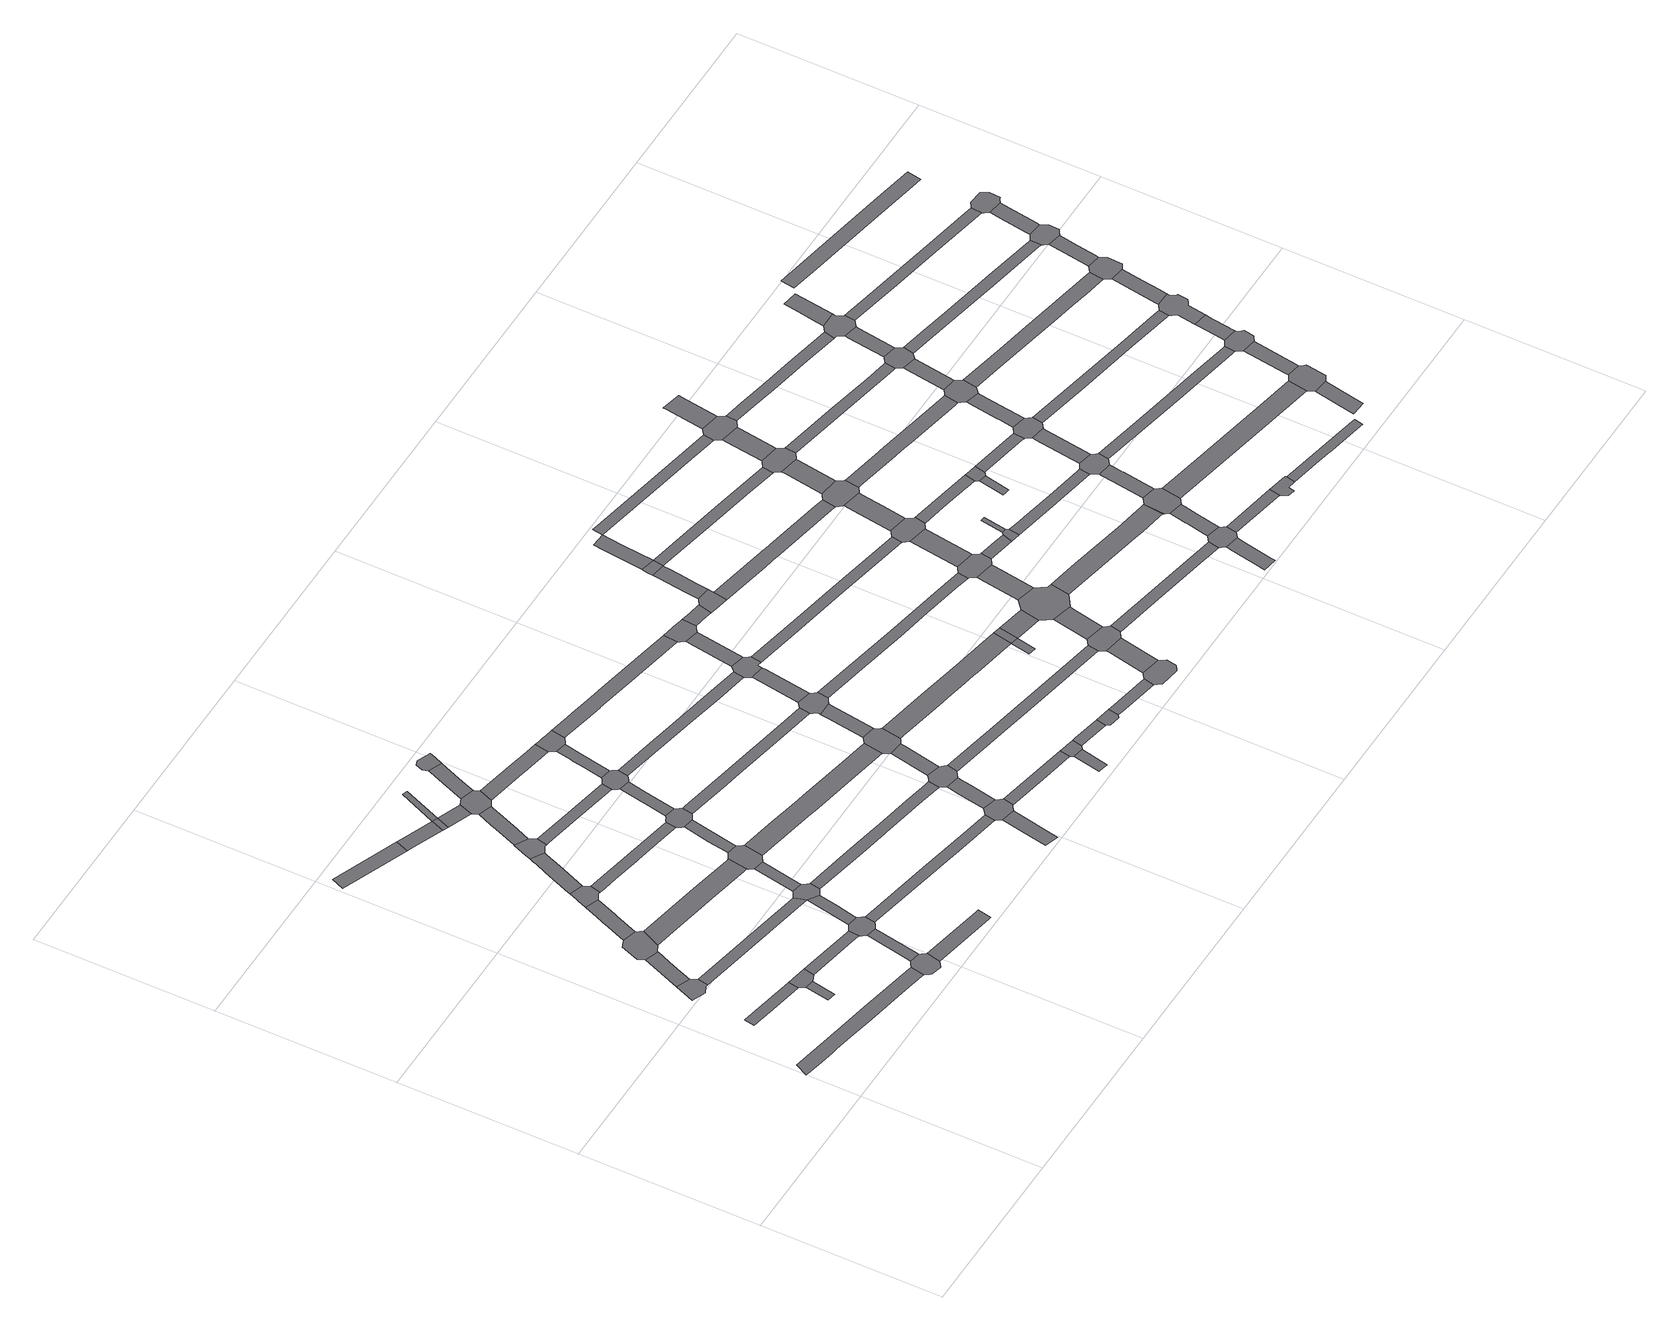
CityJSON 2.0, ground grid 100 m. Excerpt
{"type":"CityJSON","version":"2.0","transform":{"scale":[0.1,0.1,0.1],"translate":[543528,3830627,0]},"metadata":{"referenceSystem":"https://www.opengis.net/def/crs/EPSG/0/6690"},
"CityObjects":{
"road1":{"type":"Road","attributes":{"RoadStructureAttribute.sectionType":"1"},"geometry":[{"type":"MultiSurface","lod":"1","boundaries":[[[0,1,2,3,4,5,6,7,8,9,10,11,12,13,14,15]]]}]},
"road2":{"type":"Road","attributes":{"RoadStructureAttribute.sectionType":"1"},"geometry":[{"type":"MultiSurface","lod":"1","boundaries":[[[16,17,18,19,20,21,22]]]}]},
"road3":{"type":"Road","geometry":[{"type":"MultiSurface","lod":"1","boundaries":[[[23,24,25,26,27,28,29,30]]]}]},
"road4":{"type":"Road","attributes":{"RoadStructureAttribute.sectionType":"1"},"geometry":[{"type":"MultiSurface","lod":"1","boundaries":[[[31,32,23,30,33,34]]]}]},
"road5":{"type":"Road","geometry":[{"type":"MultiSurface","lod":"1","boundaries":[[[35,36,37,38]]]}]},
"road6":{"type":"Road","geometry":[{"type":"MultiSurface","lod":"1","boundaries":[[[22,21,35,38,39,40]]]}]},
"road7":{"type":"Road","geometry":[{"type":"MultiSurface","lod":"1","boundaries":[[[41,42,43,44,45,46,31,34,47,48,49,50,51,52,53]]]}]},
"road8":{"type":"Road","attributes":{"RoadStructureAttribute.sectionType":"1"},"geometry":[{"type":"MultiSurface","lod":"1","boundaries":[[[54,55,56,57,58,41,53,59,60,61,62,63]]]}]},
"road9":{"type":"Road","attributes":{"RoadStructureAttribute.sectionType":"1"},"geometry":[{"type":"MultiSurface","lod":"1","boundaries":[[[64,65,40,39,66,67,68]]]}]},
"road10":{"type":"Road","attributes":{"RoadStructureAttribute.sectionType":"1"},"geometry":[{"type":"MultiSurface","lod":"1","boundaries":[[[69,70,28,27,71,72,73,74,75]]]}]},
"road11":{"type":"Road","geometry":[{"type":"MultiSurface","lod":"1","boundaries":[[[76,77,15,14,78,79,80,81,82,83,84]]]}]},
"road12":{"type":"Road","geometry":[{"type":"MultiSurface","lod":"1","boundaries":[[[85,86,87,88]]]}]},
"road13":{"type":"Road","attributes":{"RoadStructureAttribute.sectionType":"1"},"geometry":[{"type":"MultiSurface","lod":"1","boundaries":[[[89,90,76,84,91,92,93]]]}]},
"road14":{"type":"Road","geometry":[{"type":"MultiSurface","lod":"1","boundaries":[[[94,95,96,54,63,97,98,99,100,101,102]]]}]},
"road15":{"type":"Road","attributes":{"RoadStructureAttribute.sectionType":"1"},"geometry":[{"type":"MultiSurface","lod":"1","boundaries":[[[103,104,50,49,105,106,107,108,109,110]]]}]},
"road16":{"type":"Road","geometry":[{"type":"MultiSurface","lod":"1","boundaries":[[[111,68,67,112,113,89,93,114,115,116,117,118,119,120]]]}]},
"road17":{"type":"Road","attributes":{"RoadStructureAttribute.sectionType":"1"},"geometry":[{"type":"MultiSurface","lod":"1","boundaries":[[[121,82,81,122,123,124,125]]]}]},
"road18":{"type":"Road","attributes":{"RoadStructureAttribute.sectionType":"1"},"geometry":[{"type":"MultiSurface","lod":"1","boundaries":[[[126,127,128,129,130,94,102,131,132,133,134,135]]]}]},
"road19":{"type":"Road","attributes":{"RoadStructureAttribute.sectionType":"1"},"geometry":[{"type":"MultiSurface","lod":"1","boundaries":[[[74,136,111,120,137,138,139]]]}]},
"road20":{"type":"Road","attributes":{"RoadStructureAttribute.sectionType":"1"},"geometry":[{"type":"MultiSurface","lod":"1","boundaries":[[[140,88,87,141,142,143]]]}]},
"road21":{"type":"Road","geometry":[{"type":"MultiSurface","lod":"1","boundaries":[[[144,145,146,75,74,139,147,148,149,150,151,152,153]]]}]},
"road22":{"type":"Road","geometry":[{"type":"MultiSurface","lod":"1","boundaries":[[[154,155,156,126,135,157,158,159,160,161,162,163]]]}]},
"road23":{"type":"Road","attributes":{"RoadStructureAttribute.sectionType":"1"},"geometry":[{"type":"MultiSurface","lod":"1","boundaries":[[[164,100,99,165,166,167,168,169,170,171,172]]]}]},
"road24":{"type":"Road","attributes":{"RoadStructureAttribute.sectionType":"1"},"geometry":[{"type":"MultiSurface","lod":"1","boundaries":[[[173,174,144,153,175,176]]]}]},
"road25":{"type":"Road","geometry":[{"type":"MultiSurface","lod":"1","boundaries":[[[143,142,177,178]]]}]},
"road26":{"type":"Road","attributes":{"RoadStructureAttribute.sectionType":"1"},"geometry":[{"type":"MultiSurface","lod":"1","boundaries":[[[179,180,181,182,183,154,163,184,185,186,187,188]]]}]},
"road27":{"type":"Road","attributes":{"RoadStructureAttribute.sectionType":"1"},"geometry":[{"type":"MultiSurface","lod":"1","boundaries":[[[189,178,177,190,191]]]}]},
"road28":{"type":"Road","geometry":[{"type":"MultiSurface","lod":"1","boundaries":[[[192,193,110,109,194,195,173,176,196,197,198,199,200,201]]]}]},
"road29":{"type":"Road","geometry":[{"type":"MultiSurface","lod":"1","boundaries":[[[202,203,204,143,178]]]}]},
"road30":{"type":"Road","geometry":[{"type":"MultiSurface","lod":"1","boundaries":[[[205,206,191,190,179,188,207,208,209,210]]]}]},
"road31":{"type":"Road","attributes":{"RoadStructureAttribute.sectionType":"1"},"geometry":[{"type":"MultiSurface","lod":"1","boundaries":[[[211,212,213,192,201,214,215]]]}]},
"road32":{"type":"Road","attributes":{"RoadStructureAttribute.sectionType":"1"},"geometry":[{"type":"MultiSurface","lod":"1","boundaries":[[[216,217,161,160,218,219,220,221]]]}]},
"road33":{"type":"Road","attributes":{"RoadStructureAttribute.sectionType":"1"},"geometry":[{"type":"MultiSurface","lod":"1","boundaries":[[[222,223,224,225,226,117,116,227,228,229,230,231,232,233]]]}]},
"road34":{"type":"Road","geometry":[{"type":"MultiSurface","lod":"1","boundaries":[[[234,235,236,172,171,237,238,211,215,239,240,241,242,243,244,245]]]}]},
"road35":{"type":"Road","attributes":{"RoadStructureAttribute.sectionType":"1"},"geometry":[{"type":"MultiSurface","lod":"1","boundaries":[[[246,247,248,205,210,249,250,251]]]}]},
"road36":{"type":"Road","attributes":{"RoadStructureAttribute.sectionType":"1"},"geometry":[{"type":"MultiSurface","lod":"1","boundaries":[[[252,253,254,255,256,257,258,150,149,259,260,261,262,263,264,265]]]}]},
"road37":{"type":"Road","attributes":{"RoadStructureAttribute.sectionType":"1"},"geometry":[{"type":"MultiSurface","lod":"1","boundaries":[[[266,267,268,269,270,234,245,271,272]]]}]},
"road38":{"type":"Road","geometry":[{"type":"MultiSurface","lod":"1","boundaries":[[[273,274,275,276,277,246,251,278,279]]]}]},
"road39":{"type":"Road","attributes":{"RoadStructureAttribute.sectionType":"1"},"geometry":[{"type":"MultiSurface","lod":"1","boundaries":[[[280,281,282,209,208,283,284,285,286,287]]]}]},
"road40":{"type":"Road","geometry":[{"type":"MultiSurface","lod":"1","boundaries":[[[288,289,290,221,220,291,292,266,272,293,294,295,296,297,298,299]]]}]},
"road41":{"type":"Road","attributes":{"RoadStructureAttribute.sectionType":"1"},"geometry":[{"type":"MultiSurface","lod":"1","boundaries":[[[300,301,302,303,304,198,197,305,306,307,308,309,310,311]]]}]},
"road42":{"type":"Road","attributes":{"RoadStructureAttribute.sectionType":"1"},"geometry":[{"type":"MultiSurface","lod":"1","boundaries":[[[312,313,314,315,288,299,316,317]]]}]},
"road43":{"type":"Road","attributes":{"RoadStructureAttribute.sectionType":"1"},"geometry":[{"type":"MultiSurface","lod":"1","boundaries":[[[318,319,320,321,322,323,324]]]}]},
"road44":{"type":"Road","geometry":[{"type":"MultiSurface","lod":"1","boundaries":[[[325,326,327,287,286,328,312,317,329,330,331,332]]]}]},
"road45":{"type":"Road","geometry":[{"type":"MultiSurface","lod":"1","boundaries":[[[333,334,335,233,232,336,337,318,324,338,339,340,341,342,343,344]]]}]},
"road46":{"type":"Road","attributes":{"RoadStructureAttribute.sectionType":"1"},"geometry":[{"type":"MultiSurface","lod":"1","boundaries":[[[345,346,347,348,242,241,349,350,351,352,353]]]}]},
"road47":{"type":"Road","attributes":{"RoadStructureAttribute.sectionType":"1"},"geometry":[{"type":"MultiSurface","lod":"1","boundaries":[[[354,355,356,357,333,344,358,359,360,361]]]}]},
"road48":{"type":"Road","geometry":[{"type":"MultiSurface","lod":"1","boundaries":[[[362,363,364,265,264,365,366,354,361,367,368,369,370,371,372,373]]]}]},
"road49":{"type":"Road","attributes":{"RoadStructureAttribute.sectionType":"1"},"geometry":[{"type":"MultiSurface","lod":"1","boundaries":[[[374,375,376,377,296,295,378,379,380,381,382,383]]]}]},
"road50":{"type":"Road","attributes":{"RoadStructureAttribute.sectionType":"1"},"geometry":[{"type":"MultiSurface","lod":"1","boundaries":[[[384,385,362,373,386,387]]]}]},
"road51":{"type":"Road","attributes":{"RoadStructureAttribute.sectionType":"1"},"geometry":[{"type":"MultiSurface","lod":"1","boundaries":[[[341,340,388,389,390]]]}]},
"road52":{"type":"Road","geometry":[{"type":"MultiSurface","lod":"1","boundaries":[[[391,392,311,310,393,394,384,387,395,396,397,398,399,400,401]]]}]},
"road53":{"type":"Road","geometry":[{"type":"MultiSurface","lod":"1","boundaries":[[[402,403,404,405,406]]]}]},
"road54":{"type":"Road","attributes":{"RoadStructureAttribute.sectionType":"1"},"geometry":[{"type":"MultiSurface","lod":"1","boundaries":[[[407,408,409,410,411,412,332,331,413,414,415,416,417,418,419,420]]]}]},
"road55":{"type":"Road","attributes":{"RoadStructureAttribute.sectionType":"1"},"geometry":[{"type":"MultiSurface","lod":"1","boundaries":[[[421,422,423,424,425,426,391,401]]]}]},
"road56":{"type":"Road","geometry":[{"type":"MultiSurface","lod":"1","boundaries":[[[390,389,402,406,427,428]]]}]},
"road57":{"type":"Road","geometry":[{"type":"MultiSurface","lod":"1","boundaries":[[[429,430,353,352,431,432,424,423,433,434,435,436,437]]]}]},
"road58":{"type":"Road","attributes":{"RoadStructureAttribute.sectionType":"1"},"geometry":[{"type":"MultiSurface","lod":"1","boundaries":[[[438,439,429,437,440,441]]]}]},
"road59":{"type":"Road","attributes":{"RoadStructureAttribute.sectionType":"1"},"geometry":[{"type":"MultiSurface","lod":"1","boundaries":[[[442,428,427,443,444,445]]]}]},
"road60":{"type":"Road","geometry":[{"type":"MultiSurface","lod":"1","boundaries":[[[446,447,448,383,382,449,450,438,441,451,452,453,454,455]]]}]},
"road61":{"type":"Road","attributes":{"RoadStructureAttribute.sectionType":"1"},"geometry":[{"type":"MultiSurface","lod":"1","boundaries":[[[456,457,458,459,460,370,369,461,462,463,464,465,466]]]}]},
"road62":{"type":"Road","geometry":[{"type":"MultiSurface","lod":"1","boundaries":[[[445,444,467,468,469,470]]]}]},
"road63":{"type":"Road","attributes":{"RoadStructureAttribute.sectionType":"1"},"geometry":[{"type":"MultiSurface","lod":"1","boundaries":[[[471,472,473,398,397,474,475,476,477,478,479,480,481,482]]]}]},
"road64":{"type":"Road","attributes":{"RoadStructureAttribute.sectionType":"1"},"geometry":[{"type":"MultiSurface","lod":"1","boundaries":[[[483,484,446,455,485,486]]]}]},
"road65":{"type":"Road","geometry":[{"type":"MultiSurface","lod":"1","boundaries":[[[487,488,489,420,419,490,483,486,491,492,493]]]}]},
"road66":{"type":"Road","attributes":{"RoadStructureAttribute.sectionType":"1"},"geometry":[{"type":"MultiSurface","lod":"1","boundaries":[[[494,470,469,495,496,497]]]}]},
"road67":{"type":"Road","attributes":{"RoadStructureAttribute.sectionType":"1"},"geometry":[{"type":"MultiSurface","lod":"1","boundaries":[[[498,499,500,501,493,492,502,503,504]]]}]},
"road68":{"type":"Road","attributes":{"RoadStructureAttribute.sectionType":"1"},"geometry":[{"type":"MultiSurface","lod":"1","boundaries":[[[505,506,435,434,507,508,509,510,511,512]]]}]},
"road69":{"type":"Road","geometry":[{"type":"MultiSurface","lod":"1","boundaries":[[[513,514,497,496,515,516,517,518,519,520,521,522]]]}]},
"road70":{"type":"Road","geometry":[{"type":"MultiSurface","lod":"1","boundaries":[[[523,524,504,503,525,526,527,528,529]]]}]},
"road71":{"type":"Road","geometry":[{"type":"MultiSurface","lod":"1","boundaries":[[[481,530,531,532]]]}]},
"road72":{"type":"Road","attributes":{"RoadStructureAttribute.sectionType":"1"},"geometry":[{"type":"MultiSurface","lod":"1","boundaries":[[[533,534,513,522,535,536]]]}]},
"road73":{"type":"Road","geometry":[{"type":"MultiSurface","lod":"1","boundaries":[[[482,481,532,537]]]}]},
"road74":{"type":"Road","attributes":{"RoadStructureAttribute.sectionType":"1"},"geometry":[{"type":"MultiSurface","lod":"1","boundaries":[[[538,539,540,541,523,529,542,543,544,545,546]]]}]},
"road75":{"type":"Road","attributes":{"RoadStructureAttribute.sectionType":"1"},"geometry":[{"type":"MultiSurface","lod":"1","boundaries":[[[547,548,549,550,453,452,551,552,553,554]]]}]},
"road76":{"type":"Road","geometry":[{"type":"MultiSurface","lod":"1","boundaries":[[[555,466,465,556,533,536,557,558,559,560,561,562,563]]]}]},
"road77":{"type":"Road","geometry":[{"type":"MultiSurface","lod":"1","boundaries":[[[564,565,566,538,546,567,568]]]}]},
"road78":{"type":"Road","attributes":{"RoadStructureAttribute.sectionType":"1"},"geometry":[{"type":"MultiSurface","lod":"1","boundaries":[[[569,537,532,570,571]]]}]},
"road79":{"type":"Road","attributes":{"RoadStructureAttribute.sectionType":"1"},"geometry":[{"type":"MultiSurface","lod":"1","boundaries":[[[572,573,574,575,564,568,576,577,578]]]}]},
"road80":{"type":"Road","attributes":{"RoadStructureAttribute.sectionType":"1"},"geometry":[{"type":"MultiSurface","lod":"1","boundaries":[[[579,555,563,580,581]]]}]},
"road81":{"type":"Road","geometry":[{"type":"MultiSurface","lod":"1","boundaries":[[[582,571,570,579,581,583,584,585,586]]]}]},
"road82":{"type":"Road","attributes":{"RoadStructureAttribute.sectionType":"1"},"geometry":[{"type":"MultiSurface","lod":"1","boundaries":[[[587,588,589,590,527,526,591,592,593,594,595,596,597]]]}]},
"road83":{"type":"Road","attributes":{"RoadStructureAttribute.sectionType":"1"},"geometry":[{"type":"MultiSurface","lod":"1","boundaries":[[[598,599,582,586,600,601]]]}]},
"road84":{"type":"Road","geometry":[{"type":"MultiSurface","lod":"1","boundaries":[[[602,603,604,512,511,605,606,598,601,607,608,609,610,611,612,613]]]}]},
"road85":{"type":"Road","attributes":{"RoadStructureAttribute.sectionType":"1"},"geometry":[{"type":"MultiSurface","lod":"1","boundaries":[[[614,615,616,617,560,559,618,619,620,621,622,623]]]}]},
"road86":{"type":"Road","attributes":{"RoadStructureAttribute.sectionType":"1"},"geometry":[{"type":"MultiSurface","lod":"1","boundaries":[[[624,625,567,546,626,627,628,629,630]]]}]},
"road87":{"type":"Road","attributes":{"RoadStructureAttribute.sectionType":"1"},"geometry":[{"type":"MultiSurface","lod":"1","boundaries":[[[631,602,613,632,633]]]}]},
"road88":{"type":"Road","attributes":{"RoadStructureAttribute.sectionType":"1"},"geometry":[{"type":"MultiSurface","lod":"1","boundaries":[[[634,610,609,635,636]]]}]},
"road89":{"type":"Road","geometry":[{"type":"MultiSurface","lod":"1","boundaries":[[[637,638,639,554,553,640,641,631,633,642,643,644,645,646,647,648]]]}]},
"road90":{"type":"Road","attributes":{"RoadStructureAttribute.sectionType":"1"},"geometry":[{"type":"MultiSurface","lod":"1","boundaries":[[[649,650,651,652,578,653,654,655,656,657]]]}]},
"road91":{"type":"Road","geometry":[{"type":"MultiSurface","lod":"1","boundaries":[[[658,636,635,659,660,661]]]}]},
"road92":{"type":"Road","attributes":{"RoadStructureAttribute.sectionType":"1"},"geometry":[{"type":"MultiSurface","lod":"1","boundaries":[[[662,663,664,665,584,583,666,667,668,669,670,671]]]}]},
"road93":{"type":"Road","attributes":{"RoadStructureAttribute.sectionType":"1"},"geometry":[{"type":"MultiSurface","lod":"1","boundaries":[[[672,673,637,648,674,675,676]]]}]},
"road94":{"type":"Road","geometry":[{"type":"MultiSurface","lod":"1","boundaries":[[[677,678,658,661]]]}]},
"road95":{"type":"Road","geometry":[{"type":"MultiSurface","lod":"1","boundaries":[[[679,680,597,596,681,682,672,676,683,684,685,686,687,688]]]}]},
"road96":{"type":"Road","attributes":{"RoadStructureAttribute.sectionType":"1"},"geometry":[{"type":"MultiSurface","lod":"1","boundaries":[[[689,690,691,692,693,694,695,696,697,698]]]}]},
"road97":{"type":"Road","attributes":{"RoadStructureAttribute.sectionType":"1"},"geometry":[{"type":"MultiSurface","lod":"1","boundaries":[[[699,645,644,700,701,702,703,704]]]}]},
"road98":{"type":"Road","attributes":{"RoadStructureAttribute.sectionType":"1"},"geometry":[{"type":"MultiSurface","lod":"1","boundaries":[[[705,706,679,688,707,708]]]}]},
"road99":{"type":"Road","geometry":[{"type":"MultiSurface","lod":"1","boundaries":[[[709,710,623,622,711,689,698,712,713,714,715,716]]]}]},
"road100":{"type":"Road","attributes":{"RoadStructureAttribute.sectionType":"1"},"geometry":[{"type":"MultiSurface","lod":"1","boundaries":[[[717,718,719,720,721,660,659,722,723,724,725,726]]]}]},
"road101":{"type":"Road","geometry":[{"type":"MultiSurface","lod":"1","boundaries":[[[727,728,729,630,629,730,731,705,708,732,733,734,735,736,737,738]]]}]},
"road102":{"type":"Road","attributes":{"RoadStructureAttribute.sectionType":"1"},"geometry":[{"type":"MultiSurface","lod":"1","boundaries":[[[739,740,741,742,743,709,716,744,745,746,747]]]}]},
"road103":{"type":"Road","geometry":[{"type":"MultiSurface","lod":"1","boundaries":[[[748,749,750,751,752]]]}]},
"road104":{"type":"Road","attributes":{"RoadStructureAttribute.sectionType":"1"},"geometry":[{"type":"MultiSurface","lod":"1","boundaries":[[[671,753,670,754]]]}]},
"road105":{"type":"Road","attributes":{"RoadStructureAttribute.sectionType":"1"},"geometry":[{"type":"MultiSurface","lod":"1","boundaries":[[[755,756,727,738,757,758]]]}]},
"road106":{"type":"Road","geometry":[{"type":"MultiSurface","lod":"1","boundaries":[[[759,704,703,748,752,760,761]]]}]},
"road107":{"type":"Road","geometry":[{"type":"MultiSurface","lod":"1","boundaries":[[[762,763,764,671,754,765,739,747,766,767,768,769,770,771,772]]]}]},
"road108":{"type":"Road","attributes":{"RoadStructureAttribute.sectionType":"1"},"geometry":[{"type":"MultiSurface","lod":"1","boundaries":[[[773,714,713,774,775,776]]]}]},
"road109":{"type":"Road","geometry":[{"type":"MultiSurface","lod":"1","boundaries":[[[777,778,779,657,656,780,781,755,758,782,783,784,785,786,787,788]]]}]},
"road110":{"type":"Road","attributes":{"RoadStructureAttribute.sectionType":"1"},"geometry":[{"type":"MultiSurface","lod":"1","boundaries":[[[789,790,791,762,772,792,793,794,795]]]}]},
"road111":{"type":"Road","attributes":{"RoadStructureAttribute.sectionType":"1"},"geometry":[{"type":"MultiSurface","lod":"1","boundaries":[[[796,797,777,788,798,799]]]}]},
"road112":{"type":"Road","attributes":{"RoadStructureAttribute.sectionType":"1"},"geometry":[{"type":"MultiSurface","lod":"1","boundaries":[[[800,801,802,803,804,805,685,684,806,807,808,809,810,811,812,813]]]}]},
"road113":{"type":"Road","attributes":{"RoadStructureAttribute.sectionType":"1"},"geometry":[{"type":"MultiSurface","lod":"1","boundaries":[[[761,760,814,815,816,817,818]]]}]},
"road114":{"type":"Road","geometry":[{"type":"MultiSurface","lod":"1","boundaries":[[[819,820,821,726,725,822,823,824,825,789,795,826,827,828,829,830,831,832]]]}]},
"road115":{"type":"Road","geometry":[{"type":"MultiSurface","lod":"1","boundaries":[[[833,776,775,834,835,836,837,838]]]}]},
"road116":{"type":"Road","attributes":{"RoadStructureAttribute.sectionType":"1"},"geometry":[{"type":"MultiSurface","lod":"1","boundaries":[[[839,840,819,832,841,842]]]}]},
"road117":{"type":"Road","attributes":{"RoadStructureAttribute.sectionType":"1"},"geometry":[{"type":"MultiSurface","lod":"1","boundaries":[[[843,844,845,846,847,735,734,848,849,850,851,852]]]}]},
"road118":{"type":"Road","geometry":[{"type":"MultiSurface","lod":"1","boundaries":[[[853,854,818,817,855,839,842,856,857,858,859]]]}]},
"road119":{"type":"Road","attributes":{"RoadStructureAttribute.sectionType":"1"},"geometry":[{"type":"MultiSurface","lod":"1","boundaries":[[[860,861,862,863,853,859,864,865,866,867,868]]]}]},
"road120":{"type":"Road","attributes":{"RoadStructureAttribute.sectionType":"1"},"geometry":[{"type":"MultiSurface","lod":"1","boundaries":[[[869,870,871,872,873,785,784,874,875,876,877,878,879]]]}]},
"road121":{"type":"Road","attributes":{"RoadStructureAttribute.sectionType":"1"},"geometry":[{"type":"MultiSurface","lod":"1","boundaries":[[[880,881,882,769,768,883,884,885,886,887]]]}]},
"road122":{"type":"Road","attributes":{"RoadStructureAttribute.sectionType":"1"},"geometry":[{"type":"MultiSurface","lod":"1","boundaries":[[[888,838,837,889,890,891,892,893,894]]]}]},
"road123":{"type":"Road","geometry":[{"type":"MultiSurface","lod":"1","boundaries":[[[895,896,813,812,897,898,860,868,899,900,901,902,903,904]]]}]},
"road124":{"type":"Road","attributes":{"RoadStructureAttribute.sectionType":"1"},"geometry":[{"type":"MultiSurface","lod":"1","boundaries":[[[905,906,895,904,907]]]}]},
"road125":{"type":"Road","attributes":{"RoadStructureAttribute.sectionType":"1"},"geometry":[{"type":"MultiSurface","lod":"1","boundaries":[[[908,909,910,830,829,911,912,913,914,915]]]}]},
"road126":{"type":"Road","geometry":[{"type":"MultiSurface","lod":"1","boundaries":[[[916,917,918,852,851,919,920,905,907,921,922,923,924,925,926,927]]]}]},
"road127":{"type":"Road","attributes":{"RoadStructureAttribute.sectionType":"1"},"geometry":[{"type":"MultiSurface","lod":"1","boundaries":[[[928,929,916,927,930,931]]]}]},
"road128":{"type":"Road","geometry":[{"type":"MultiSurface","lod":"1","boundaries":[[[932,933,934,935,936,879,878,937,938,939,928,931,940,941,942,943]]]}]},
"road129":{"type":"Road","attributes":{"RoadStructureAttribute.sectionType":"1"},"geometry":[{"type":"MultiSurface","lod":"1","boundaries":[[[944,945,946,858,857,947,948,949,950,951]]]}]},
"road130":{"type":"Road","attributes":{"RoadStructureAttribute.sectionType":"1"},"geometry":[{"type":"MultiSurface","lod":"1","boundaries":[[[952,953,954,955,956,957]]]}]},
"road131":{"type":"Road","attributes":{"RoadStructureAttribute.sectionType":"1"},"geometry":[{"type":"MultiSurface","lod":"1","boundaries":[[[958,959,960,961,936,935,962]]]}]},
"road132":{"type":"Road","geometry":[{"type":"MultiSurface","lod":"1","boundaries":[[[963,964,965,887,886,966,967,952,957,968,969,970,971,972,973,974]]]}]},
"road133":{"type":"Road","attributes":{"RoadStructureAttribute.sectionType":"1"},"geometry":[{"type":"MultiSurface","lod":"1","boundaries":[[[975,976,977,978,979,901,900,980,981,982,983,984,985,986,987]]]}]},
"road134":{"type":"Road","attributes":{"RoadStructureAttribute.sectionType":"1"},"geometry":[{"type":"MultiSurface","lod":"1","boundaries":[[[988,989,963,974,990,991]]]}]},
"road135":{"type":"Road","geometry":[{"type":"MultiSurface","lod":"1","boundaries":[[[992,993,994,995,915,914,996,997,988,991,998,999,1000,1001,1002,1003,1004,1005]]]}]},
"road136":{"type":"Road","attributes":{"RoadStructureAttribute.sectionType":"1"},"geometry":[{"type":"MultiSurface","lod":"1","boundaries":[[[1006,1007,1008,1009,924,923,1010,1011,1012,1013,1014]]]}]},
"road137":{"type":"Road","attributes":{"RoadStructureAttribute.sectionType":"1"},"geometry":[{"type":"MultiSurface","lod":"1","boundaries":[[[1015,1016,1017,992,1005,1018,1019,1020,1021,1022]]]}]},
"road138":{"type":"Road","geometry":[{"type":"MultiSurface","lod":"1","boundaries":[[[1023,1024,951,950,1025,1026,1027,1015,1022,1028,1029,1030,1031,1032,1033,1034,1035]]]}]},
"road139":{"type":"Road","attributes":{"RoadStructureAttribute.sectionType":"1"},"geometry":[{"type":"MultiSurface","lod":"1","boundaries":[[[1036,1037,1038,943,942,1039,1040,1041,1042,1043]]]}]},
"road140":{"type":"Road","attributes":{"RoadStructureAttribute.sectionType":"1"},"geometry":[{"type":"MultiSurface","lod":"1","boundaries":[[[1044,1045,1046,1023,1035,1047,1048,1049,1050]]]}]},
"road141":{"type":"Road","attributes":{"RoadStructureAttribute.sectionType":"1"},"geometry":[{"type":"MultiSurface","lod":"1","boundaries":[[[1051,1052,1053,1054,1055,1056,1057,1058,1059]]]}]},
"road142":{"type":"Road","geometry":[{"type":"MultiSurface","lod":"1","boundaries":[[[1060,1061,987,986,1062,1044,1050,1063,1064,1065,1066,1067]]]}]},
"road143":{"type":"Road","attributes":{"RoadStructureAttribute.sectionType":"1"},"geometry":[{"type":"MultiSurface","lod":"1","boundaries":[[[1068,1069,1060,1067,1070,1071,1072]]]}]},
"road144":{"type":"Road","geometry":[{"type":"MultiSurface","lod":"1","boundaries":[[[1073,1074,1014,1013,1075,1068,1072,1076,1077,1078,1079,1080,1081]]]}]},
"road145":{"type":"Road","attributes":{"RoadStructureAttribute.sectionType":"1"},"geometry":[{"type":"MultiSurface","lod":"1","boundaries":[[[1082,1083,1084,1073,1081,1085,1086,1087]]]}]},
"road146":{"type":"Road","geometry":[{"type":"MultiSurface","lod":"1","boundaries":[[[1088,1089,1043,1042,1090,1082,1087,1091,1092,1093,1094,1095]]]}]}
},
"vertices":[
[867,214,0],[677,251,0],[564,273,0],[290,325,0],[37,373,0],[1,300,0],[11,297,0],[116,277,0],[194,262,0],[226,256,0],[330,237,0],[481,207,0],[736,159,0],[852,137,0],[866,133,0],[882,211,0],
[458,687,0],[240,729,0],[185,740,0],[174,682,0],[312,655,0],[497,620,0],[508,678,0],
[220,1133,0],[177,1025,0],[250,995,0],[287,1013,0],[304,1009,0],[316,1068,0],[308,1080,0],[294,1103,0],
[308,1352,0],[241,1186,0],[339,1216,0],[384,1328,0],
[520,587,0],[496,453,0],[545,444,0],[569,578,0],
[611,598,0],[623,656,0],
[371,1508,0],[346,1500,0],[338,1497,0],[330,1494,0],[292,1391,0],[295,1385,0],[386,1333,0],[416,1348,0],[422,1351,0],[472,1455,0],[469,1460,0],[463,1469,0],[449,1490,0],
[478,1777,0],[447,1700,0],[432,1664,0],[427,1649,0],[424,1644,0],[501,1620,0],[502,1622,0],[503,1626,0],[507,1635,0],[553,1751,0],
[935,595,0],[650,651,0],[923,538,0],[947,533,0],[952,592,0],
[1007,936,0],[707,994,0],[475,977,0],[762,922,0],[994,878,0],[1040,869,0],[1019,934,0],
[917,232,0],[906,226,0],[884,110,0],[892,100,0],[951,87,0],[984,111,0],[1002,189,0],[985,210,0],[976,220,0],
[55,2936,0],[24,2862,0],[396,2714,0],[427,2788,0],
[969,499,0],[921,247,0],[979,234,0],[1006,373,0],[1027,489,0],
[522,1888,0],[502,1838,0],[498,1827,0],[574,1762,0],[588,1769,0],[602,1766,0],[614,1826,0],[609,1836,0],[598,1862,0],
[1082,1337,0],[842,1384,0],[541,1329,0],[718,1295,0],[830,1273,0],[1061,1229,0],[1080,1225,0],[1097,1335,0],
[989,613,0],[954,521,0],[961,511,0],[1039,496,0],[1050,502,0],[1063,511,0],[1075,569,0],[1066,581,0],[1057,592,0],[1050,603,0],
[1362,119,0],[1139,81,0],[1348,41,0],[1362,38,0],[1378,116,0],
[635,2169,0],[625,2144,0],[617,2125,0],[592,2063,0],[526,1897,0],[600,1867,0],[639,1964,0],[663,2023,0],[699,2115,0],[705,2129,0],
[993,631,0],[1052,618,0],[1073,721,0],[1094,830,0],
[472,2770,0],[420,2705,0],[602,2632,0],[631,2706,0],
[1057,956,0],[1046,950,0],[1032,942,0],[1105,837,0],[1118,844,0],[1132,852,0],[1143,911,0],[1134,922,0],[1124,935,0],[1116,946,0],
[680,2282,0],[658,2225,0],[648,2201,0],[718,2136,0],[730,2142,0],[743,2150,0],[759,2147,0],[770,2206,0],[765,2217,0],[751,2244,0],
[1155,1720,0],[641,1758,0],[716,1744,0],[875,1714,0],[887,1712,0],[1080,1675,0],[1144,1663,0],[1161,1659,0],[1170,1718,0],
[1101,1192,0],[1060,973,0],[1118,962,0],[1161,1182,0],
[632,2620,0],[661,2694,0],
[780,2530,0],[746,2447,0],[723,2389,0],[691,2309,0],[682,2287,0],[782,2321,0],[784,2327,0],[823,2425,0],[850,2492,0],[856,2505,0],
[665,2692,0],[766,2567,0],[794,2642,0],
[1132,1356,0],[1102,1338,0],[1083,1219,0],[1100,1193,0],[1190,1199,0],[1197,1203,0],[1214,1311,0],[1211,1317,0],[1193,1345,0],[1193,1346,0],
[748,2909,0],[735,2914,0],[721,2919,0],
[830,2658,0],[814,2651,0],[881,2520,0],[891,2526,0],[923,2603,0],[908,2635,0],
[1184,1624,0],[1154,1474,0],[1136,1375,0],[1195,1363,0],[1244,1616,0],
[976,2165,0],[788,2202,0],[778,2143,0],[977,2105,0],[1237,2054,0],[1249,2112,0],
[1824,424,0],[1616,464,0],[1502,486,0],[1186,547,0],[1092,565,0],[1079,508,0],[1447,436,0],[1617,403,0],[1684,390,0],[1816,364,0],[1947,339,0],[1957,399,0],
[1207,1740,0],[1196,1733,0],[1183,1726,0],[1169,1647,0],[1176,1636,0],[1255,1622,0],[1266,1628,0],[1279,1636,0],[1291,1694,0],[1282,1706,0],[1274,1718,0],[1267,1728,0],
[921,2885,0],[915,2872,0],[881,2787,0],[922,2669,0],[947,2735,0],[996,2855,0],
[1999,748,0],[1858,775,0],[1657,813,0],[1613,821,0],[1470,849,0],[1336,874,0],[1162,907,0],[1151,848,0],[1447,791,0],[1613,759,0],[1621,758,0],[1894,706,0],[2013,683,0],[2022,744,0],
[1259,2020,0],[1245,1944,0],[1241,1922,0],[1239,1911,0],[1227,1848,0],[1302,1912,0],[1321,2008,0],
[954,2967,0],[928,2959,0],[925,2958,0],[910,2915,0],[913,2914,0],[1018,2907,0],[1029,2937,0],
[1261,2536,0],[1135,2561,0],[996,2588,0],[1119,2482,0],[1122,2482,0],[1139,2479,0],[1311,2445,0],[1326,2523,0],
[1282,2133,0],[1271,2126,0],[1261,2120,0],[1245,2042,0],[1252,2030,0],[1331,2014,0],[1343,2023,0],[1355,2031,0],[1366,2090,0],[1358,2101,0],[1350,2113,0],[1342,2124,0],
[1932,1172,0],[1647,1228,0],[1609,1235,0],[1395,1277,0],[1231,1308,0],[1212,1201,0],[1461,1151,0],[1535,1137,0],[1610,1123,0],[1855,1075,0],[2080,1032,0],[2097,1142,0],
[1335,2411,0],[1318,2324,0],[1315,2308,0],[1303,2241,0],[1378,2312,0],[1395,2397,0],
[1967,306,0],[1964,291,0],[1943,184,0],[1916,43,0],[1993,18,0],[2043,275,0],[2047,292,0],
[1405,2508,0],[1377,2513,0],[1352,2518,0],[1327,2421,0],[1406,2404,0],[1426,2417,0],[1432,2421,0],[1446,2500,0],
[1991,426,0],[1966,407,0],[1959,400,0],[1948,339,0],[1952,333,0],[2069,308,0],[2078,314,0],[2081,313,0],[2095,372,0],[2093,375,0],[2084,386,0],[2069,406,0],
[2014,1555,0],[1634,1628,0],[1605,1634,0],[1309,1691,0],[1532,1586,0],[1605,1572,0],[1930,1510,0],[2147,1469,0],[2156,1529,0],
[2033,649,0],[2032,640,0],[2031,635,0],[2019,574,0],[2098,559,0],[2109,619,0],[2111,626,0],[2112,634,0],
[2057,770,0],[2033,752,0],[2025,746,0],[2016,683,0],[2018,678,0],[2135,650,0],[2146,658,0],[2148,657,0],[2162,717,0],[2160,719,0],[2151,730,0],[2135,749,0],
[2074,1952,0],[1719,2021,0],[1601,2044,0],[1383,2086,0],[1371,2028,0],[1601,1983,0],[1813,1942,0],[2028,1899,0],[2208,1865,0],[2218,1925,0],
[2102,996,0],[2099,980,0],[2177,963,0],[2181,986,0],
[2328,266,0],[2499,232,0],[2510,291,0],
[2130,1166,0],[2102,1145,0],[2083,1026,0],[2086,1021,0],[2205,1001,0],[2207,1002,0],[2213,1006,0],[2229,1115,0],[2225,1121,0],[2208,1147,0],[2209,1151,0],
[2510,215,0],[2479,59,0],[2509,53,0],[2538,47,0],[2569,203,0],
[2084,2377,0],[1843,2423,0],[1708,2449,0],[1596,2471,0],[1561,2478,0],[1468,2496,0],[1452,2417,0],[1597,2389,0],[1693,2371,0],[1695,2371,0],[1903,2330,0],[2255,2262,0],[2263,2261,0],[2270,2340,0],
[2241,1372,0],[2246,1404,0],[2248,1420,0],[2167,1418,0],[2167,1416,0],[2161,1374,0],
[2590,217,0],[2601,274,0],
[2187,1553,0],[2166,1537,0],[2155,1457,0],[2170,1434,0],[2270,1435,0],[2281,1442,0],[2290,1503,0],[2281,1514,0],[2265,1535,0],
[2228,1829,0],[2226,1815,0],[2305,1804,0],[2307,1818,0],
[2623,270,0],[2632,209,0],[2768,184,0],[2778,240,0],
[2245,1952,0],[2222,1929,0],[2220,1927,0],[2209,1865,0],[2212,1860,0],[2311,1845,0],[2337,1841,0],[2347,1900,0],[2340,1909,0],[2324,1931,0],
[2984,560,0],[2730,608,0],[2702,613,0],[2447,662,0],[2356,680,0],[2417,605,0],[2520,586,0],[2690,554,0],[2898,515,0],[3189,459,0],[3199,519,0],
[2781,163,0],[2840,152,0],[2858,164,0],[2869,223,0],
[2945,977,0],[2774,1010,0],[2521,1058,0],[2498,951,0],[2590,933,0],[2637,924,0],[2686,915,0],[2755,902,0],[2782,896,0],[2951,864,0],[3033,849,0],[3053,956,0],
[2286,2225,0],[2283,2205,0],[2362,2191,0],[2365,2209,0],
[2400,2315,0],[2341,2326,0],[2300,2334,0],[2270,2250,0],[2387,2225,0],[2401,2234,0],[2407,2314,0],
[2883,220,0],[2891,157,0],[3120,113,0],[3132,172,0],
[2528,2291,0],[2527,2291,0],[2523,2292,0],[2470,2301,0],[2481,2219,0],[2514,2212,0],[2534,2290,0],
[3177,1331,0],[2826,1398,0],[2533,1393,0],[2816,1339,0],[3016,1302,0],[3249,1257,0],[3317,1243,0],[3325,1302,0],
[3164,196,0],[3160,193,0],[3141,84,0],[3146,78,0],[3254,61,0],[3260,65,0],[3285,81,0],[3297,141,0],[3277,168,0],[3274,174,0],
[2566,2312,0],[2564,2310,0],[2552,2205,0],[2626,2190,0],[2641,2270,0],[2643,2286,0],[2645,2302,0],
[3013,739,0],[3054,731,0],[3076,839,0],
[3211,423,0],[3208,405,0],[3317,385,0],[3321,405,0],
[3097,948,0],
[2600,2579,0],[2596,2551,0],[2589,2494,0],[2576,2388,0],[2655,2379,0],[2667,2470,0],[2676,2539,0],[2679,2559,0],[2681,2569,0],
[3262,1723,0],[2926,1788,0],[2685,1834,0],[2468,1876,0],[2609,1788,0],[2915,1730,0],[3373,1640,0],[3384,1700,0],
[3232,542,0],[3208,429,0],[3326,409,0],[3353,428,0],[3355,427,0],[3368,487,0],[3366,488,0],[3347,512,0],[3343,517,0],
[2608,2646,0],[2607,2642,0],[2604,2611,0],[2691,2628,0],[2690,2628,0],
[3119,943,0],[3233,809,0],[3254,917,0],
[2642,2931,0],[2635,2868,0],[2628,2815,0],[2620,2745,0],[2708,2806,0],[2715,2881,0],[2722,2925,0],
[3274,750,0],[3380,698,0],[3385,720,0],
[3306,963,0],[3454,767,0],[3475,875,0],[3453,879,0],[3413,937,0],
[3385,2125,0],[3082,2184,0],[3022,2195,0],[3012,2197,0],[2913,2135,0],[2997,2119,0],[2998,2119,0],[3056,2108,0],[3162,2087,0],[3429,2036,0],[3442,2114,0],
[3342,1208,0],[3340,1188,0],[3448,1170,0],[3451,1188,0],
[3359,1326,0],[3354,1322,0],[3329,1305,0],[3321,1243,0],[3338,1215,0],[3456,1191,0],[3481,1208,0],[3485,1210,0],[3493,1270,0],[3490,1271,0],[3472,1299,0],[3468,1305,0],
[4079,351,0],[4006,365,0],[3985,369,0],[3720,420,0],[3663,369,0],[3972,310,0],[4006,303,0],[4067,292,0],[4080,289,0],[4092,350,0],
[3147,2540,0],[2706,2625,0],[2696,2566,0],[2995,2507,0],[3319,2444,0],[3487,2411,0],[3495,2472,0],
[3401,1608,0],[3505,1565,0],[3509,1586,0],
[3593,1250,0],[3637,1181,0],[3655,1238,0],
[3417,1724,0],[3412,1720,0],[3385,1701,0],[3375,1640,0],[3397,1613,0],[3514,1589,0],[3540,1605,0],[3542,1606,0],[3552,1666,0],[3550,1666,0],[3530,1698,0],[3525,1705,0],
[3342,2866,0],[3088,2915,0],[2767,2977,0],[2732,2985,0],[2756,2919,0],[3167,2838,0],[3353,2803,0],[3539,2766,0],[3548,2826,0],
[3668,1249,0],[3691,1171,0],[3701,1230,0],[3692,1245,0],
[4146,747,0],[4002,773,0],[3967,779,0],[3654,841,0],[3652,729,0],[3946,673,0],[4003,661,0],[4125,640,0],[4150,634,0],[4163,745,0],
[3459,2003,0],[3455,1980,0],[3546,1840,0],[3563,1963,0],[3567,1982,0],
[3716,1375,0],[3691,1379,0],
[3477,2135,0],[3472,2132,0],[3431,2036,0],[3454,2008,0],[3572,1985,0],[3600,2003,0],[3611,2082,0],[3608,2083,0],[3590,2112,0],[3586,2120,0],
[4104,256,0],[4101,245,0],[4099,234,0],[4071,92,0],[4057,23,0],[4136,9,0],[4141,34,0],[4177,218,0],[4182,240,0],[4182,242,0],
[3802,1618,0],[3676,1581,0],[3841,1548,0],[3875,1542,0],[3908,1536,0],[3920,1595,0],
[3513,2377,0],[3510,2357,0],[3618,2340,0],[3620,2357,0],
[4125,373,0],[4102,357,0],[4088,278,0],[4202,257,0],[4213,265,0],[4224,324,0],[4216,335,0],[4203,355,0],
[4203,1134,0],[3998,1172,0],[3948,1181,0],[3810,1209,0],[3776,1215,0],[3937,1123,0],[3998,1111,0],[4193,1075,0],[4215,1071,0],[4223,1131,0],
[3530,2495,0],[3524,2491,0],[3499,2475,0],[3490,2411,0],[3508,2384,0],[3626,2361,0],[3650,2376,0],[3656,2380,0],[3662,2440,0],[3657,2442,0],[3642,2469,0],[3638,2477,0],
[4170,604,0],[4165,580,0],[4151,508,0],[4150,501,0],[4129,394,0],[4203,356,0],[4230,493,0],[4245,567,0],[4249,588,0],
[3919,1513,0],[3892,1370,0],[3914,1366,0],[3936,1362,0],[3963,1505,0],
[4154,660,0],[4153,629,0],
[3565,2730,0],[3561,2710,0],[3670,2692,0],[3672,2711,0],
[3958,1587,0],[3982,1522,0],[3994,1580,0],
[4200,769,0],[4177,754,0],[4169,748,0],[4154,627,0],[4272,604,0],[4277,607,0],[4283,611,0],[4302,721,0],[4299,725,0],[4295,731,0],[4279,753,0],
[4514,269,0],[4464,216,0],[4533,203,0],[4545,263,0],
[3582,2852,0],[3576,2847,0],[3551,2828,0],[3540,2766,0],[3560,2737,0],[3678,2714,0],[3703,2731,0],[3707,2734,0],[3715,2794,0],[3711,2795,0],[3694,2825,0],[3690,2831,0],
[4239,1029,0],[4236,1014,0],[4227,951,0],[4306,939,0],[4306,943,0],[4315,1000,0],[4318,1020,0],
[3615,3085,0],[3613,3066,0],[3722,3047,0],[3724,3062,0],
[4326,1943,0],[4105,1986,0],[3989,2009,0],[3897,2027,0],[3831,2040,0],[3631,2078,0],[3616,2000,0],[3847,1955,0],[3939,1937,0],[3990,1927,0],[4089,1908,0],[4310,1865,0],[4331,1862,0],[4343,1940,0],
[3994,1519,0],[4262,1468,0],[4273,1465,0],[4276,1465,0],[4281,1526,0],
[4256,1149,0],[4234,1137,0],[4226,1133,0],[4218,1070,0],[4223,1061,0],[4239,1034,0],[4239,1033,0],[4319,1021,0],[4341,1038,0],[4349,1044,0],[4350,1044,0],[4359,1102,0],[4352,1112,0],[4335,1134,0],
[4659,242,0],[4554,164,0],[4594,157,0],[4600,191,0],[4647,182,0],[4657,234,0],
[4297,1430,0],[4294,1412,0],[4373,1398,0],[4377,1417,0],
[4384,2299,0],[4262,2322,0],[3986,2377,0],[3804,2412,0],[3683,2435,0],[3672,2377,0],[3986,2315,0],[4375,2240,0],[4388,2238,0],[4396,2298,0],
[4315,1547,0],[4285,1528,0],[4297,1431,0],[4378,1418,0],[4408,1440,0],[4418,1499,0],[4393,1530,0],
[4356,1827,0],[4353,1806,0],[4330,1648,0],[4327,1627,0],[4394,1533,0],[4408,1625,0],[4409,1637,0],[4432,1792,0],[4435,1808,0],
[4363,2669,0],[4200,2701,0],[3982,2742,0],[3825,2773,0],[3732,2790,0],[3721,2732,0],[3878,2700,0],[3983,2679,0],[4228,2633,0],[4424,2594,0],[4439,2654,0],
[5209,544,0],[5020,580,0],[4582,665,0],[4548,560,0],[4912,488,0],[5189,435,0],[5214,431,0],[5231,539,0],
[5141,140,0],[4828,148,0],[4893,135,0],[4921,129,0],[5131,89,0],[5147,85,0],[5158,137,0],
[4376,1961,0],[4354,1947,0],[4333,1861,0],[4340,1851,0],[4458,1827,0],[4466,1835,0],[4479,1913,0],[4476,1914,0],[4472,1921,0],[4456,1950,0],
[4412,2205,0],[4409,2183,0],[4491,2187,0],
[5273,924,0],[5060,965,0],[4613,1053,0],[4550,1005,0],[4871,941,0],[5261,866,0],[5279,862,0],[5287,921,0],
[4429,2322,0],[4407,2305,0],[4400,2300,0],[4391,2237,0],[4396,2230,0],[4514,2208,0],[4518,2211,0],[4519,2211,0],[4531,2270,0],[4530,2271,0],[4524,2280,0],[4508,2306,0],
[4464,2556,0],[4461,2536,0],[4541,2522,0],[4542,2538,0],
[4583,2624,0],[4577,2633,0],[4560,2659,0],[4564,2680,0],[4473,2678,0],[4440,2592,0],[4441,2592,0],[4448,2582,0],[4565,2555,0],[4574,2561,0],[4577,2564,0],[4586,2624,0],
[5336,1318,0],[5066,1370,0],[4692,1444,0],[4697,1382,0],[5075,1310,0],[5324,1262,0],[5338,1258,0],[5347,1316,0],
[5233,392,0],[5193,179,0],[5188,157,0],[5272,153,0],[5274,163,0],[5315,382,0],
[4512,2917,0],[4497,2828,0],[4489,2781,0],[4480,2722,0],[4597,2902,0],
[5266,560,0],[5242,545,0],[5237,543,0],[5217,424,0],[5219,421,0],[5336,395,0],[5345,399,0],[5351,403,0],[5368,512,0],[5365,518,0],[5360,525,0],[5344,547,0],
[5388,1738,0],[5086,1795,0],[4917,1828,0],[4911,1829,0],[4748,1860,0],[4643,1801,0],[4902,1749,0],[5037,1722,0],[5175,1696,0],[5276,1676,0],[5372,1658,0],[5398,1653,0],[5411,1733,0],
[5305,827,0],[5269,581,0],[5348,568,0],[5384,813,0],
[5322,942,0],[5319,940,0],[5300,929,0],[5291,924,0],[5282,862,0],[5289,852,0],[5406,828,0],[5415,833,0],[5417,835,0],[5427,892,0],[5425,893,0],[5418,902,0],[5400,925,0],[5401,928,0],
[5452,2090,0],[5182,2143,0],[4833,2212,0],[4679,2242,0],[4737,2168,0],[5130,2091,0],[5441,2031,0],[5460,2026,0],[5461,2088,0],
[5349,1118,0],[5346,1100,0],[5325,961,0],[5403,945,0],[5404,948,0],[5408,972,0],[5421,1065,0],[5428,1106,0],
[5381,1336,0],[5349,1317,0],[5339,1258,0],[5348,1246,0],[5364,1223,0],[5444,1209,0],[5466,1223,0],[5472,1227,0],[5479,1231,0],[5484,1289,0],[5479,1291,0],[5460,1323,0],[5462,1336,0],
[5497,2446,0],[5186,2506,0],[4772,2588,0],[4866,2507,0],[5197,2443,0],[5486,2387,0],[5509,2382,0],[5515,2443,0],
[5424,1616,0],[5388,1382,0],[5384,1356,0],[5464,1342,0],[5470,1385,0],[5484,1486,0],[5502,1605,0],
[5358,2871,0],[5032,2932,0],[4641,3006,0],[4629,2926,0],[4796,2894,0],[5143,2829,0],[5537,2755,0],[5567,2750,0],[5581,2830,0],
[5443,1756,0],[5433,1748,0],[5415,1629,0],[5511,1610,0],[5537,1624,0],[5539,1707,0],[5529,1729,0],[5521,1744,0],
[5481,1994,0],[5447,1776,0],[5525,1764,0],[5541,1874,0],[5559,1981,0],
[5496,2109,0],[5474,2096,0],[5466,2016,0],[5580,1994,0],[5593,2002,0],[5596,2062,0],[5590,2073,0],[5576,2098,0],[5574,2100,0],
[5531,2348,0],[5522,2285,0],[5499,2131,0],[5577,2118,0],[5602,2283,0],[5611,2337,0],
[5548,2463,0],[5527,2450,0],[5516,2371,0],[5631,2349,0],[5644,2356,0],[5649,2417,0],[5643,2428,0],[5628,2455,0]
]}
